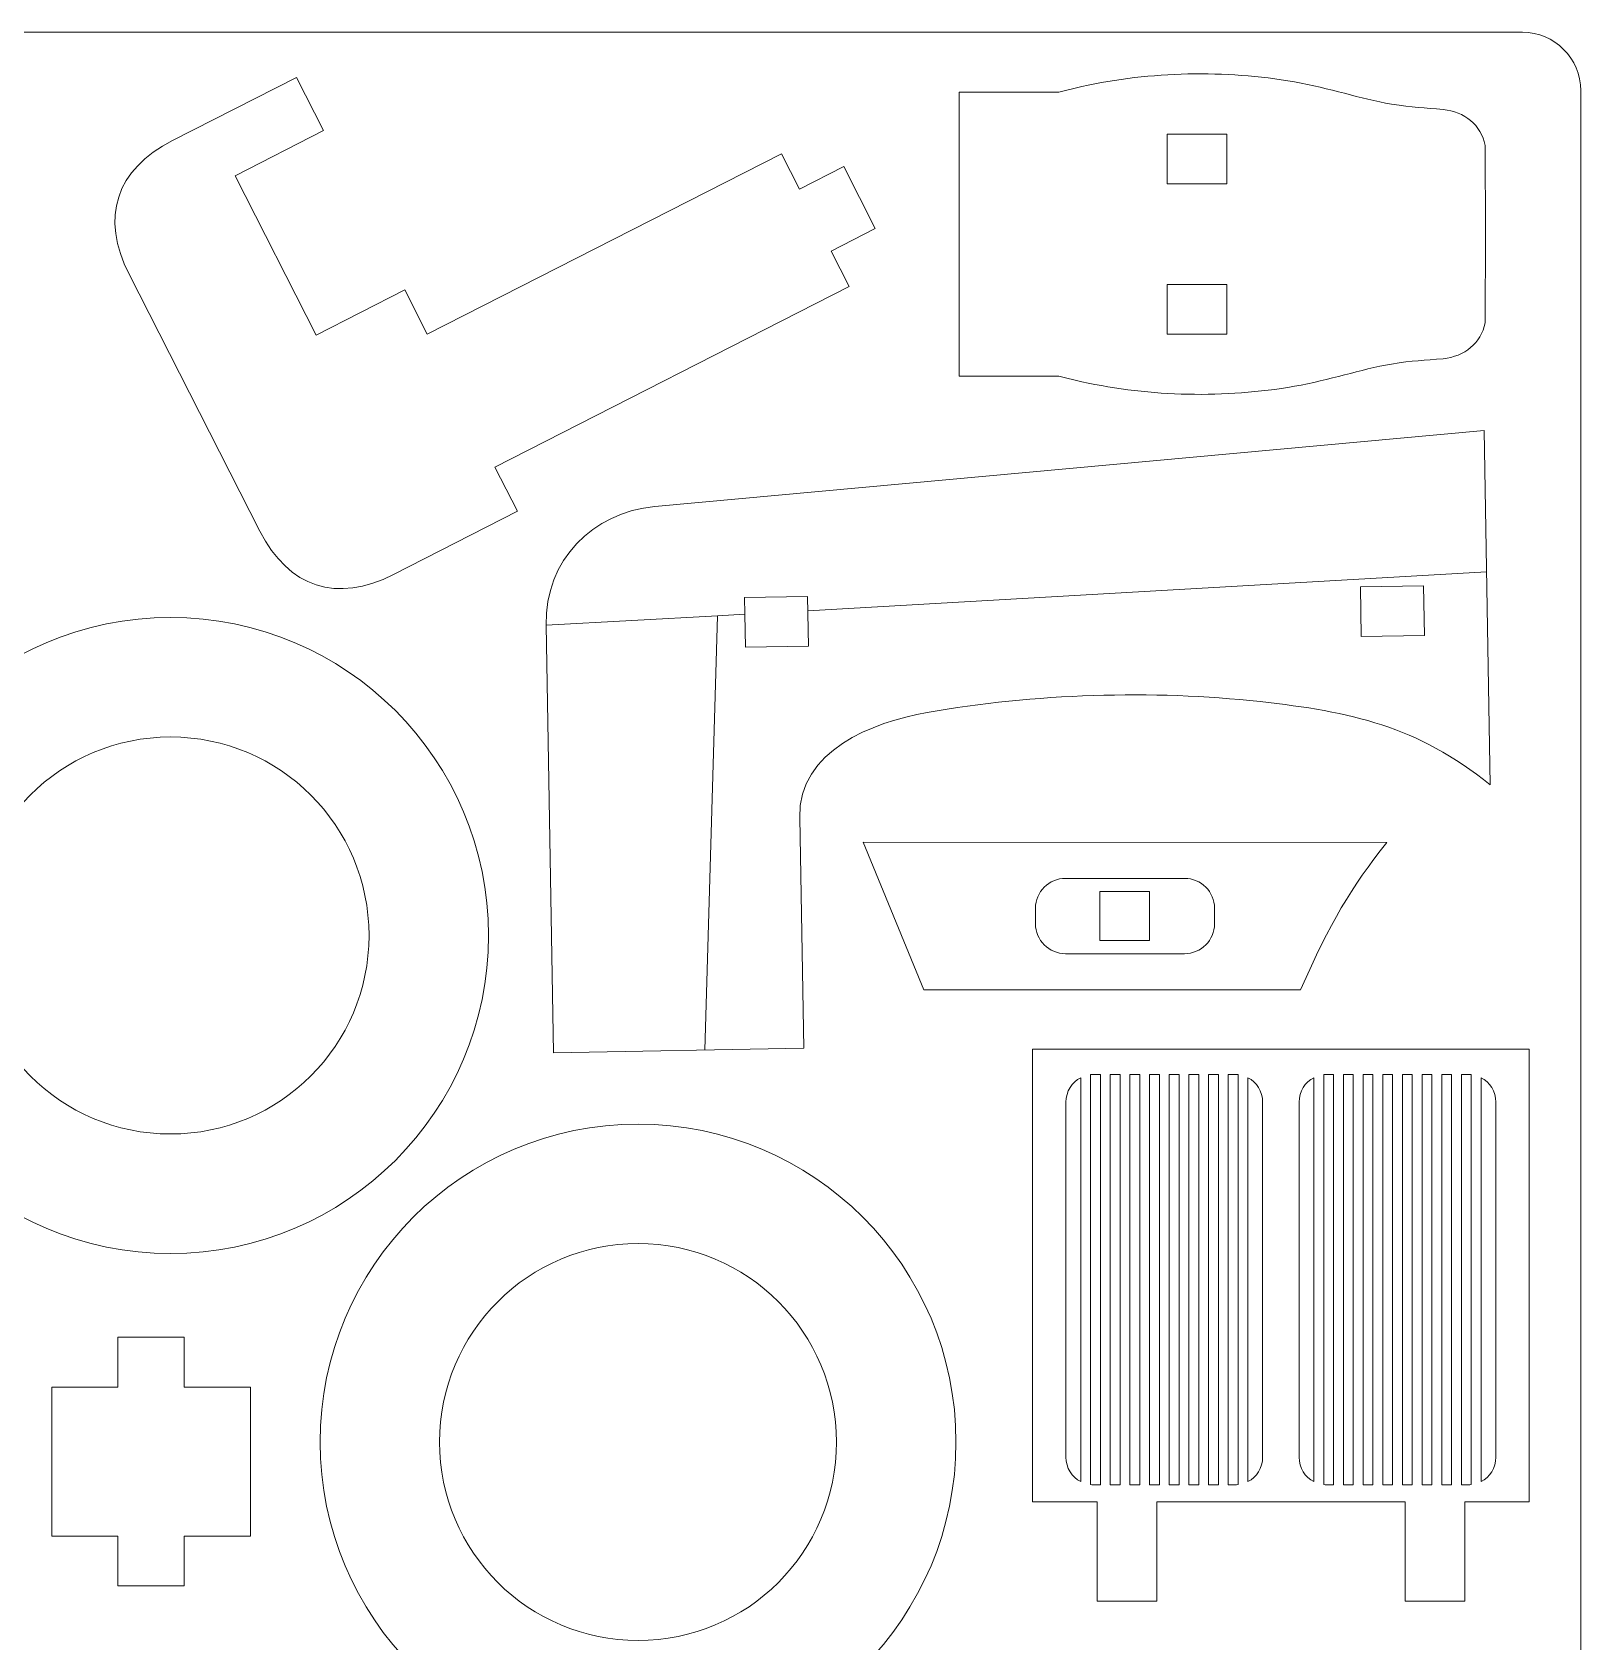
# Model space of a CAD drawing. Header units: centimetres. Extents: x -49.5 to 49.5, y -14.6 to 14.6.
# Drawn here: x -19.31 to -11.36, y 6.35 to 14.62 of the extents above; entities that cross this region are included whole.
import ezdxf

# ---------------------------------------------------------------- set-up
doc = ezdxf.new("R2010")
doc.units = ezdxf.units.CM
doc.header["$MEASUREMENT"] = 0
doc.layers.add('Camada 1', color=7, linetype='Continuous')

msp = doc.modelspace()

# ---------------------------------------------------------------- linework, layer by layer
at = {"layer": 'Camada 1', "color": 6, "lineweight": 9}
msp.add_open_spline([(-30.05931, 14.61613), (-30.05931, 14.61613), (-11.65931, 14.61613), (-11.65931, 14.61613), (-11.65931, 14.61613), (-11.49431, 14.61613), (-11.35931, 14.48113), (-11.35931, 14.31613), (-11.35931, 14.31613), (-11.35931, 14.31613), (-11.35931, -14.08387), (-11.35931, -14.08387), (-11.35931, -14.08387), (-11.35931, -14.24887), (-11.49431, -14.38387), (-11.65931, -14.38387), (-11.65931, -14.38387), (-11.65931, -14.38387), (-30.05931, -14.38387), (-30.05931, -14.38387), (-30.05931, -14.38387), (-30.22431, -14.38387), (-30.35931, -14.24887), (-30.35931, -14.08387), (-30.35931, -14.08387), (-30.35931, -14.08387), (-30.35931, 14.31613), (-30.35931, 14.31613), (-30.35931, 14.31613), (-30.35931, 14.48113), (-30.22431, 14.61613), (-30.05931, 14.61613)], degree=3, knots=[0, 0, 0, 0, 0.1111111, 0.1111111, 0.1111111, 0.1111111, 0.2222222, 0.2222222, 0.2222222, 0.2222222, 0.3333333, 0.3333333, 0.3333333, 0.3333333, 0.4444444, 0.4444444, 0.4444444, 0.4444444, 0.5555556, 0.5555556, 0.5555556, 0.5555556, 0.6666667, 0.6666667, 0.6666667, 0.6666667, 0.7777778, 0.7777778, 0.7777778, 0.7777778, 1, 1, 1, 1], dxfattribs=at)
at = {"layer": 'Camada 1', "color": 250, "lineweight": 9}
for points, knots in [([(-17.81371, 14.11119), (-17.81371, 14.11119), (-17.95265, 14.38387), (-17.95265, 14.38387), (-17.95265, 14.38387), (-17.95265, 14.38387), (-18.58892, 14.05968), (-18.58892, 14.05968), (-18.58892, 14.05968), (-18.8801, 13.91131), (-18.96018, 13.6648), (-18.81183, 13.37363), (-18.81183, 13.37363), (-18.81183, 13.37363), (-18.14028, 12.05566), (-18.14028, 12.05566), (-18.14028, 12.05566), (-17.99192, 11.76449), (-17.7454, 11.68441), (-17.45425, 11.83276), (-17.45425, 11.83276), (-17.45425, 11.83276), (-16.81798, 12.15695), (-16.81798, 12.15695), (-16.81798, 12.15695), (-16.81798, 12.15695), (-16.93375, 12.38418), (-16.93375, 12.38418), (-16.93375, 12.38418), (-16.93375, 12.38418), (-15.11585, 13.31044), (-15.11585, 13.31044), (-15.11585, 13.31044), (-15.11585, 13.31044), (-15.20848, 13.49225), (-15.20848, 13.49225), (-15.20848, 13.49225), (-15.20848, 13.49225), (-14.98125, 13.60803), (-14.98125, 13.60803), (-14.98125, 13.60803), (-14.98125, 13.60803), (-15.14335, 13.92616), (-15.14335, 13.92616), (-15.14335, 13.92616), (-15.14335, 13.92616), (-15.37058, 13.81038), (-15.37058, 13.81038), (-15.37058, 13.81038), (-15.37058, 13.81038), (-15.46321, 13.99216), (-15.46321, 13.99216), (-15.46321, 13.99216), (-15.46321, 13.99216), (-17.28111, 13.0659), (-17.28111, 13.0659), (-17.28111, 13.0659), (-17.28111, 13.0659), (-17.39689, 13.29313), (-17.39689, 13.29313), (-17.39689, 13.29313), (-17.39689, 13.29313), (-17.85136, 13.06156), (-17.85136, 13.06156), (-17.85136, 13.06156), (-17.85136, 13.06156), (-18.26819, 13.87962), (-18.26819, 13.87962), (-18.26819, 13.87962), (-18.26819, 13.87962), (-17.81371, 14.11119), (-17.81371, 14.11119)], [0, 0, 0, 0, 0.0526316, 0.0526316, 0.0526316, 0.0526316, 0.1052632, 0.1052632, 0.1052632, 0.1052632, 0.1578947, 0.1578947, 0.1578947, 0.1578947, 0.2105263, 0.2105263, 0.2105263, 0.2105263, 0.2631579, 0.2631579, 0.2631579, 0.2631579, 0.3157895, 0.3157895, 0.3157895, 0.3157895, 0.3684211, 0.3684211, 0.3684211, 0.3684211, 0.4210526, 0.4210526, 0.4210526, 0.4210526, 0.4736842, 0.4736842, 0.4736842, 0.4736842, 0.5263158, 0.5263158, 0.5263158, 0.5263158, 0.5789474, 0.5789474, 0.5789474, 0.5789474, 0.6315789, 0.6315789, 0.6315789, 0.6315789, 0.6842105, 0.6842105, 0.6842105, 0.6842105, 0.7368421, 0.7368421, 0.7368421, 0.7368421, 0.7894737, 0.7894737, 0.7894737, 0.7894737, 0.8421053, 0.8421053, 0.8421053, 0.8421053, 0.8947368, 0.8947368, 0.8947368, 0.8947368, 1, 1, 1, 1]), ([(-14.54982, 13.5799), (-14.54982, 13.5799), (-14.54982, 14.30899), (-14.54982, 14.30899), (-14.54982, 14.30899), (-14.54982, 14.30899), (-14.03976, 14.30899), (-14.03976, 14.30899), (-14.03976, 14.30899), (-14.03976, 14.30899), (-13.92109, 14.33761), (-13.92109, 14.33761), (-13.92109, 14.33761), (-13.566, 14.41522), (-13.1877, 14.42336), (-12.82958, 14.3611), (-12.82958, 14.3611), (-12.64727, 14.3294), (-12.49314, 14.27459), (-12.33137, 14.24699), (-12.33137, 14.24699), (-12.22141, 14.22826), (-12.16436, 14.22952), (-12.06571, 14.21935), (-12.06571, 14.21935), (-11.95611, 14.20804), (-11.87123, 14.14118), (-11.85061, 14.03487), (-11.85061, 14.03487), (-11.85061, 14.03487), (-11.84842, 13.57992), (-11.84842, 13.57992), (-11.84842, 13.57992), (-11.84842, 13.57992), (-11.85061, 13.12494), (-11.85061, 13.12494), (-11.85061, 13.12494), (-11.87123, 13.01865), (-11.95611, 12.95176), (-12.06571, 12.94045), (-12.06571, 12.94045), (-12.16436, 12.93029), (-12.22141, 12.93156), (-12.33137, 12.9128), (-12.33137, 12.9128), (-12.49314, 12.88522), (-12.64727, 12.83041), (-12.82958, 12.79872), (-12.82958, 12.79872), (-13.1877, 12.73647), (-13.566, 12.74461), (-13.92109, 12.82221), (-13.92109, 12.82221), (-13.92109, 12.82221), (-14.03976, 12.85083), (-14.03976, 12.85083), (-14.03976, 12.85083), (-14.03976, 12.85083), (-14.54982, 12.85083), (-14.54982, 12.85083), (-14.54982, 12.85083), (-14.54982, 12.85083), (-14.54982, 13.5799), (-14.54982, 13.5799)], [0, 0, 0, 0, 0.0588235, 0.0588235, 0.0588235, 0.0588235, 0.1176471, 0.1176471, 0.1176471, 0.1176471, 0.1764706, 0.1764706, 0.1764706, 0.1764706, 0.2352941, 0.2352941, 0.2352941, 0.2352941, 0.2941176, 0.2941176, 0.2941176, 0.2941176, 0.3529412, 0.3529412, 0.3529412, 0.3529412, 0.4117647, 0.4117647, 0.4117647, 0.4117647, 0.4705882, 0.4705882, 0.4705882, 0.4705882, 0.5294118, 0.5294118, 0.5294118, 0.5294118, 0.5882353, 0.5882353, 0.5882353, 0.5882353, 0.6470588, 0.6470588, 0.6470588, 0.6470588, 0.7058824, 0.7058824, 0.7058824, 0.7058824, 0.7647059, 0.7647059, 0.7647059, 0.7647059, 0.8235294, 0.8235294, 0.8235294, 0.8235294, 0.8823529, 0.8823529, 0.8823529, 0.8823529, 1, 1, 1, 1]), ([(-11.8245, 10.75324), (-12.19951, 11.05529), (-12.5381, 11.12853), (-13.00622, 11.1803), (-13.00622, 11.1803), (-13.55573, 11.24108), (-14.16992, 11.22146), (-14.71491, 11.12398), (-14.71491, 11.12398), (-14.99615, 11.07369), (-15.37545, 10.93203), (-15.36938, 10.58404), (-15.36938, 10.58404), (-15.36938, 10.58404), (-15.34873, 9.40088), (-15.34873, 9.40088), (-15.34873, 9.40088), (-15.34873, 9.40088), (-16.63241, 9.37847), (-16.63241, 9.37847), (-16.63241, 9.37847), (-16.63241, 9.37847), (-16.67069, 11.57331), (-16.67069, 11.57331), (-16.67069, 11.57331), (-16.67651, 11.90662), (-16.43345, 12.15204), (-16.11273, 12.18148), (-16.11273, 12.18148), (-16.11273, 12.18148), (-11.85624, 12.57229), (-11.85624, 12.57229), (-11.85624, 12.57229), (-11.85624, 12.57229), (-11.8245, 10.75324), (-11.8245, 10.75324)], [0, 0, 0, 0, 0.1, 0.1, 0.1, 0.1, 0.2, 0.2, 0.2, 0.2, 0.3, 0.3, 0.3, 0.3, 0.4, 0.4, 0.4, 0.4, 0.5, 0.5, 0.5, 0.5, 0.6, 0.6, 0.6, 0.6, 0.7, 0.7, 0.7, 0.7, 0.8, 0.8, 0.8, 0.8, 1, 1, 1, 1]), ([(-18.59912, 11.61214), (-17.69766, 11.61214), (-16.96688, 10.88137), (-16.96688, 9.97991), (-16.96688, 9.97991), (-16.96688, 9.07845), (-17.69766, 8.34769), (-18.59912, 8.34769), (-18.59912, 8.34769), (-19.50058, 8.34769), (-20.23135, 9.07845), (-20.23135, 9.97991), (-20.23135, 9.97991), (-20.23135, 10.88137), (-19.50058, 11.61214), (-18.59912, 11.61214)], [0, 0, 0, 0, 0.2, 0.2, 0.2, 0.2, 0.4, 0.4, 0.4, 0.4, 0.6, 0.6, 0.6, 0.6, 1, 1, 1, 1]), ([(-12.79758, 9.70155), (-12.79758, 9.70155), (-14.73229, 9.70155), (-14.73229, 9.70155), (-14.73229, 9.70155), (-14.73229, 9.70155), (-15.0428, 10.45828), (-15.0428, 10.45828), (-15.0428, 10.45828), (-15.0428, 10.45828), (-12.35543, 10.45791), (-12.35543, 10.45791), (-12.35543, 10.45791), (-12.53985, 10.22166), (-12.646, 10.04933), (-12.79758, 9.70155)], [0, 0, 0, 0, 0.2, 0.2, 0.2, 0.2, 0.4, 0.4, 0.4, 0.4, 0.6, 0.6, 0.6, 0.6, 1, 1, 1, 1]), ([(-13.84275, 6.56373), (-13.84275, 6.56373), (-13.5367, 6.56373), (-13.5367, 6.56373), (-13.5367, 6.56373), (-13.5367, 6.56373), (-13.5367, 7.07379), (-13.5367, 7.07379), (-13.5367, 7.07379), (-13.5367, 7.07379), (-12.26153, 7.07379), (-12.26153, 7.07379), (-12.26153, 7.07379), (-12.26153, 7.07379), (-12.26153, 6.56373), (-12.26153, 6.56373), (-12.26153, 6.56373), (-12.26153, 6.56373), (-11.95549, 6.56373), (-11.95549, 6.56373), (-11.95549, 6.56373), (-11.95549, 6.56373), (-11.95549, 7.07377), (-11.95549, 7.07377), (-11.95549, 7.07377), (-11.95549, 7.07377), (-11.62395, 7.07378), (-11.62395, 7.07378), (-11.62395, 7.07378), (-11.62395, 7.07378), (-11.62395, 9.3961), (-11.62395, 9.3961), (-11.62395, 9.3961), (-11.62395, 9.3961), (-14.1743, 9.3961), (-14.1743, 9.3961), (-14.1743, 9.3961), (-14.1743, 9.3961), (-14.1743, 7.07379), (-14.1743, 7.07379), (-14.1743, 7.07379), (-14.1743, 7.07379), (-13.84275, 7.07378), (-13.84275, 7.07378), (-13.84275, 7.07378), (-13.84275, 7.07378), (-13.84275, 6.56373), (-13.84275, 6.56373)], [0, 0, 0, 0, 0.0769231, 0.0769231, 0.0769231, 0.0769231, 0.1538462, 0.1538462, 0.1538462, 0.1538462, 0.2307692, 0.2307692, 0.2307692, 0.2307692, 0.3076923, 0.3076923, 0.3076923, 0.3076923, 0.3846154, 0.3846154, 0.3846154, 0.3846154, 0.4615385, 0.4615385, 0.4615385, 0.4615385, 0.5384615, 0.5384615, 0.5384615, 0.5384615, 0.6153846, 0.6153846, 0.6153846, 0.6153846, 0.6923077, 0.6923077, 0.6923077, 0.6923077, 0.7692308, 0.7692308, 0.7692308, 0.7692308, 0.8461538, 0.8461538, 0.8461538, 0.8461538, 1, 1, 1, 1]), ([(-16.19912, 9.01214), (-15.29766, 9.01214), (-14.56688, 8.28137), (-14.56688, 7.37991), (-14.56688, 7.37991), (-14.56688, 6.47845), (-15.29766, 5.74769), (-16.19912, 5.74769), (-16.19912, 5.74769), (-17.10058, 5.74769), (-17.83135, 6.47845), (-17.83135, 7.37991), (-17.83135, 7.37991), (-17.83135, 8.28137), (-17.10058, 9.01214), (-16.19912, 9.01214)], [0, 0, 0, 0, 0.2, 0.2, 0.2, 0.2, 0.4, 0.4, 0.4, 0.4, 0.6, 0.6, 0.6, 0.6, 1, 1, 1, 1]), ([(-18.86916, 7.66248), (-18.86916, 7.66248), (-19.20921, 7.66248), (-19.20921, 7.66248), (-19.20921, 7.66248), (-19.20921, 7.66248), (-19.20921, 6.89737), (-19.20921, 6.89737), (-19.20921, 6.89737), (-19.20921, 6.89737), (-18.86916, 6.89737), (-18.86916, 6.89737), (-18.86916, 6.89737), (-18.86916, 6.89737), (-18.86916, 6.64233), (-18.86916, 6.64233), (-18.86916, 6.64233), (-18.86916, 6.64233), (-18.52911, 6.64233), (-18.52911, 6.64233), (-18.52911, 6.64233), (-18.52911, 6.64233), (-18.52911, 6.89737), (-18.52911, 6.89737), (-18.52911, 6.89737), (-18.52911, 6.89737), (-18.18906, 6.89737), (-18.18906, 6.89737), (-18.18906, 6.89737), (-18.18906, 6.89737), (-18.18906, 7.66248), (-18.18906, 7.66248), (-18.18906, 7.66248), (-18.18906, 7.66248), (-18.52911, 7.66248), (-18.52911, 7.66248), (-18.52911, 7.66248), (-18.52911, 7.66248), (-18.52911, 7.91751), (-18.52911, 7.91751), (-18.52911, 7.91751), (-18.52911, 7.91751), (-18.86916, 7.91751), (-18.86916, 7.91751), (-18.86916, 7.91751), (-18.86916, 7.91751), (-18.86916, 7.66248), (-18.86916, 7.66248)], [0, 0, 0, 0, 0.0769231, 0.0769231, 0.0769231, 0.0769231, 0.1538462, 0.1538462, 0.1538462, 0.1538462, 0.2307692, 0.2307692, 0.2307692, 0.2307692, 0.3076923, 0.3076923, 0.3076923, 0.3076923, 0.3846154, 0.3846154, 0.3846154, 0.3846154, 0.4615385, 0.4615385, 0.4615385, 0.4615385, 0.5384615, 0.5384615, 0.5384615, 0.5384615, 0.6153846, 0.6153846, 0.6153846, 0.6153846, 0.6923077, 0.6923077, 0.6923077, 0.6923077, 0.7692308, 0.7692308, 0.7692308, 0.7692308, 0.8461538, 0.8461538, 0.8461538, 0.8461538, 1, 1, 1, 1])]:
    msp.add_open_spline(points, degree=3, knots=knots, dxfattribs=at)
at = {"layer": 'Camada 1', "color": 114, "lineweight": 9}
for points, knots in [([(-13.17623, 14.09347), (-13.17623, 14.09347), (-13.17623, 13.83843), (-13.17623, 13.83843), (-13.17623, 13.83843), (-13.17623, 13.83843), (-13.48226, 13.83843), (-13.48226, 13.83843), (-13.48226, 13.83843), (-13.48226, 13.83843), (-13.48226, 14.09347), (-13.48226, 14.09347), (-13.48226, 14.09347), (-13.48226, 14.09347), (-13.17623, 14.09347), (-13.17623, 14.09347)], [0, 0, 0, 0, 0.2, 0.2, 0.2, 0.2, 0.4, 0.4, 0.4, 0.4, 0.6, 0.6, 0.6, 0.6, 1, 1, 1, 1]), ([(-13.17623, 13.06633), (-13.17623, 13.06633), (-13.17623, 13.32137), (-13.17623, 13.32137), (-13.17623, 13.32137), (-13.17623, 13.32137), (-13.48226, 13.32136), (-13.48226, 13.32136), (-13.48226, 13.32136), (-13.48226, 13.32136), (-13.48226, 13.06633), (-13.48226, 13.06633), (-13.48226, 13.06633), (-13.48226, 13.06633), (-13.17623, 13.06633), (-13.17623, 13.06633)], [0, 0, 0, 0, 0.2, 0.2, 0.2, 0.2, 0.4, 0.4, 0.4, 0.4, 0.6, 0.6, 0.6, 0.6, 1, 1, 1, 1]), ([(-12.49067, 11.76911), (-12.49067, 11.76911), (-12.48623, 11.51411), (-12.48623, 11.51411), (-12.48623, 11.51411), (-12.48623, 11.51411), (-12.16211, 11.51977), (-12.16211, 11.51977), (-12.16211, 11.51977), (-12.16211, 11.51977), (-12.16655, 11.77477), (-12.16655, 11.77477), (-12.16655, 11.77477), (-12.16655, 11.77477), (-12.49067, 11.76911), (-12.49067, 11.76911)], [0, 0, 0, 0, 0.2, 0.2, 0.2, 0.2, 0.4, 0.4, 0.4, 0.4, 0.6, 0.6, 0.6, 0.6, 1, 1, 1, 1]), ([(-15.65114, 11.62887), (-15.65114, 11.62887), (-15.64818, 11.45895), (-15.64818, 11.45895), (-15.64818, 11.45895), (-15.64818, 11.45895), (-15.32406, 11.4646), (-15.32406, 11.4646), (-15.32406, 11.4646), (-15.32406, 11.4646), (-15.3285, 11.7196), (-15.3285, 11.7196), (-15.3285, 11.7196), (-15.3285, 11.7196), (-15.65263, 11.71395), (-15.65263, 11.71395), (-15.65263, 11.71395), (-15.65263, 11.71395), (-15.65114, 11.62887), (-15.65114, 11.62887)], [0, 0, 0, 0, 0.1666667, 0.1666667, 0.1666667, 0.1666667, 0.3333333, 0.3333333, 0.3333333, 0.3333333, 0.5, 0.5, 0.5, 0.5, 0.6666667, 0.6666667, 0.6666667, 0.6666667, 1, 1, 1, 1]), ([(-18.59911, 10.99876), (-18.03643, 10.99876), (-17.58028, 10.54261), (-17.58028, 9.97992), (-17.58028, 9.97992), (-17.58028, 9.41725), (-18.03643, 8.9611), (-18.59911, 8.9611), (-18.59911, 8.9611), (-19.16179, 8.9611), (-19.61794, 9.41725), (-19.61794, 9.97992), (-19.61794, 9.97992), (-19.61794, 10.54261), (-19.16179, 10.99876), (-18.59911, 10.99876)], [0, 0, 0, 0, 0.2, 0.2, 0.2, 0.2, 0.4, 0.4, 0.4, 0.4, 0.6, 0.6, 0.6, 0.6, 1, 1, 1, 1]), ([(-13.57409, 9.95374), (-13.57409, 9.95374), (-13.82913, 9.95374), (-13.82913, 9.95374), (-13.82913, 9.95374), (-13.82913, 9.95374), (-13.82914, 10.20593), (-13.82914, 10.20593), (-13.82914, 10.20593), (-13.82914, 10.20593), (-13.57409, 10.20592), (-13.57409, 10.20592), (-13.57409, 10.20592), (-13.57409, 10.20592), (-13.57409, 9.95374), (-13.57409, 9.95374)], [0, 0, 0, 0, 0.2, 0.2, 0.2, 0.2, 0.4, 0.4, 0.4, 0.4, 0.6, 0.6, 0.6, 0.6, 1, 1, 1, 1]), ([(-13.82577, 9.26643), (-13.82577, 9.26643), (-13.86119, 9.26642), (-13.86119, 9.26642), (-13.86119, 9.26642), (-13.86627, 9.26643), (-13.87132, 9.26615), (-13.87627, 9.26563), (-13.87627, 9.26563), (-13.87627, 9.26563), (-13.87627, 7.16133), (-13.87627, 7.16133), (-13.87627, 7.16133), (-13.87132, 7.16079), (-13.86627, 7.16052), (-13.86119, 7.16051), (-13.86119, 7.16051), (-13.86119, 7.16051), (-13.82577, 7.16052), (-13.82577, 7.16052), (-13.82577, 7.16052), (-13.82577, 7.16052), (-13.82577, 9.26643), (-13.82577, 9.26643)], [0, 0, 0, 0, 0.1428571, 0.1428571, 0.1428571, 0.1428571, 0.2857143, 0.2857143, 0.2857143, 0.2857143, 0.4285714, 0.4285714, 0.4285714, 0.4285714, 0.5714286, 0.5714286, 0.5714286, 0.5714286, 0.7142857, 0.7142857, 0.7142857, 0.7142857, 1, 1, 1, 1]), ([(-13.72478, 9.26642), (-13.72478, 9.26642), (-13.77528, 9.26643), (-13.77528, 9.26643), (-13.77528, 9.26643), (-13.77528, 9.26643), (-13.77528, 7.16052), (-13.77528, 7.16052), (-13.77528, 7.16052), (-13.77528, 7.16052), (-13.72478, 7.16051), (-13.72478, 7.16051), (-13.72478, 7.16051), (-13.72478, 7.16051), (-13.72478, 9.26642), (-13.72478, 9.26642)], [0, 0, 0, 0, 0.2, 0.2, 0.2, 0.2, 0.4, 0.4, 0.4, 0.4, 0.6, 0.6, 0.6, 0.6, 1, 1, 1, 1]), ([(-13.62379, 9.26642), (-13.62379, 9.26642), (-13.67429, 9.26643), (-13.67429, 9.26643), (-13.67429, 9.26643), (-13.67429, 9.26643), (-13.67429, 7.16052), (-13.67429, 7.16052), (-13.67429, 7.16052), (-13.67429, 7.16052), (-13.62379, 7.16051), (-13.62379, 7.16051), (-13.62379, 7.16051), (-13.62379, 7.16051), (-13.62379, 9.26642), (-13.62379, 9.26642)], [0, 0, 0, 0, 0.2, 0.2, 0.2, 0.2, 0.4, 0.4, 0.4, 0.4, 0.6, 0.6, 0.6, 0.6, 1, 1, 1, 1]), ([(-13.5228, 9.26643), (-13.5228, 9.26643), (-13.5733, 9.26642), (-13.5733, 9.26642), (-13.5733, 9.26642), (-13.5733, 9.26642), (-13.5733, 7.16051), (-13.5733, 7.16051), (-13.5733, 7.16051), (-13.5733, 7.16051), (-13.5228, 7.16052), (-13.5228, 7.16052), (-13.5228, 7.16052), (-13.5228, 7.16052), (-13.5228, 9.26643), (-13.5228, 9.26643)], [0, 0, 0, 0, 0.2, 0.2, 0.2, 0.2, 0.4, 0.4, 0.4, 0.4, 0.6, 0.6, 0.6, 0.6, 1, 1, 1, 1]), ([(-13.42181, 9.26643), (-13.42181, 9.26643), (-13.47233, 9.26643), (-13.47233, 9.26643), (-13.47233, 9.26643), (-13.47233, 9.26643), (-13.47231, 7.16051), (-13.47231, 7.16051), (-13.47231, 7.16051), (-13.47231, 7.16051), (-13.42181, 7.16052), (-13.42181, 7.16052), (-13.42181, 7.16052), (-13.42181, 7.16052), (-13.42181, 9.26643), (-13.42181, 9.26643)], [0, 0, 0, 0, 0.2, 0.2, 0.2, 0.2, 0.4, 0.4, 0.4, 0.4, 0.6, 0.6, 0.6, 0.6, 1, 1, 1, 1]), ([(-13.32082, 9.26643), (-13.32082, 9.26643), (-13.37133, 9.26643), (-13.37133, 9.26643), (-13.37133, 9.26643), (-13.37133, 9.26643), (-13.37133, 7.16051), (-13.37133, 7.16051), (-13.37133, 7.16051), (-13.37133, 7.16051), (-13.32082, 7.16052), (-13.32082, 7.16052), (-13.32082, 7.16052), (-13.32082, 7.16052), (-13.32082, 9.26643), (-13.32082, 9.26643)], [0, 0, 0, 0, 0.2, 0.2, 0.2, 0.2, 0.4, 0.4, 0.4, 0.4, 0.6, 0.6, 0.6, 0.6, 1, 1, 1, 1]), ([(-13.21984, 9.26643), (-13.21984, 9.26643), (-13.27034, 9.26643), (-13.27034, 9.26643), (-13.27034, 9.26643), (-13.27034, 9.26643), (-13.27034, 7.16052), (-13.27034, 7.16052), (-13.27034, 7.16052), (-13.27034, 7.16052), (-13.21984, 7.16052), (-13.21984, 7.16052), (-13.21984, 7.16052), (-13.21984, 7.16052), (-13.21984, 9.26643), (-13.21984, 9.26643)], [0, 0, 0, 0, 0.2, 0.2, 0.2, 0.2, 0.4, 0.4, 0.4, 0.4, 0.6, 0.6, 0.6, 0.6, 1, 1, 1, 1]), ([(-13.11885, 9.26563), (-13.12381, 9.26615), (-13.12886, 9.26643), (-13.13397, 9.26645), (-13.13397, 9.26645), (-13.13397, 9.26645), (-13.16935, 9.26643), (-13.16935, 9.26643), (-13.16935, 9.26643), (-13.16935, 9.26643), (-13.16935, 7.16052), (-13.16935, 7.16052), (-13.16935, 7.16052), (-13.16935, 7.16052), (-13.13397, 7.16051), (-13.13397, 7.16051), (-13.13397, 7.16051), (-13.12886, 7.16052), (-13.12381, 7.1608), (-13.11885, 7.16133), (-13.11885, 7.16133), (-13.11885, 7.16133), (-13.11885, 9.26563), (-13.11885, 9.26563)], [0, 0, 0, 0, 0.1428571, 0.1428571, 0.1428571, 0.1428571, 0.2857143, 0.2857143, 0.2857143, 0.2857143, 0.4285714, 0.4285714, 0.4285714, 0.4285714, 0.5714286, 0.5714286, 0.5714286, 0.5714286, 0.7142857, 0.7142857, 0.7142857, 0.7142857, 1, 1, 1, 1]), ([(-12.62888, 9.26642), (-12.62888, 9.26642), (-12.66428, 9.26642), (-12.66428, 9.26642), (-12.66428, 9.26642), (-12.66937, 9.26642), (-12.6744, 9.26614), (-12.67937, 9.26561), (-12.67937, 9.26561), (-12.67937, 9.26561), (-12.67937, 7.16131), (-12.67937, 7.16131), (-12.67937, 7.16131), (-12.6744, 7.1608), (-12.66937, 7.16051), (-12.66428, 7.16051), (-12.66428, 7.16051), (-12.66428, 7.16051), (-12.62888, 7.16049), (-12.62888, 7.16049), (-12.62888, 7.16049), (-12.62888, 7.16049), (-12.62888, 9.26642), (-12.62888, 9.26642)], [0, 0, 0, 0, 0.1428571, 0.1428571, 0.1428571, 0.1428571, 0.2857143, 0.2857143, 0.2857143, 0.2857143, 0.4285714, 0.4285714, 0.4285714, 0.4285714, 0.5714286, 0.5714286, 0.5714286, 0.5714286, 0.7142857, 0.7142857, 0.7142857, 0.7142857, 1, 1, 1, 1]), ([(-12.52789, 9.26642), (-12.52789, 9.26642), (-12.57838, 9.26642), (-12.57838, 9.26642), (-12.57838, 9.26642), (-12.57838, 9.26642), (-12.57838, 7.16051), (-12.57838, 7.16051), (-12.57838, 7.16051), (-12.57838, 7.16051), (-12.52789, 7.16051), (-12.52789, 7.16051), (-12.52789, 7.16051), (-12.52789, 7.16051), (-12.52789, 9.26642), (-12.52789, 9.26642)], [0, 0, 0, 0, 0.2, 0.2, 0.2, 0.2, 0.4, 0.4, 0.4, 0.4, 0.6, 0.6, 0.6, 0.6, 1, 1, 1, 1]), ([(-12.42689, 9.26643), (-12.42689, 9.26643), (-12.47739, 9.26643), (-12.47739, 9.26643), (-12.47739, 9.26643), (-12.47739, 9.26643), (-12.47739, 7.16051), (-12.47739, 7.16051), (-12.47739, 7.16051), (-12.47739, 7.16051), (-12.42689, 7.16052), (-12.42689, 7.16052), (-12.42689, 7.16052), (-12.42689, 7.16052), (-12.42689, 9.26643), (-12.42689, 9.26643)], [0, 0, 0, 0, 0.2, 0.2, 0.2, 0.2, 0.4, 0.4, 0.4, 0.4, 0.6, 0.6, 0.6, 0.6, 1, 1, 1, 1]), ([(-12.3259, 9.26645), (-12.3259, 9.26645), (-12.3764, 9.26643), (-12.3764, 9.26643), (-12.3764, 9.26643), (-12.3764, 9.26643), (-12.3764, 7.16051), (-12.3764, 7.16051), (-12.3764, 7.16051), (-12.3764, 7.16051), (-12.32592, 7.16051), (-12.32592, 7.16051), (-12.32592, 7.16051), (-12.32592, 7.16051), (-12.3259, 9.26645), (-12.3259, 9.26645)], [0, 0, 0, 0, 0.2, 0.2, 0.2, 0.2, 0.4, 0.4, 0.4, 0.4, 0.6, 0.6, 0.6, 0.6, 1, 1, 1, 1]), ([(-12.22491, 9.26643), (-12.22491, 9.26643), (-12.27541, 9.26643), (-12.27541, 9.26643), (-12.27541, 9.26643), (-12.27541, 9.26643), (-12.2754, 7.16052), (-12.2754, 7.16052), (-12.2754, 7.16052), (-12.2754, 7.16052), (-12.22491, 7.16051), (-12.22491, 7.16051), (-12.22491, 7.16051), (-12.22491, 7.16051), (-12.22491, 9.26643), (-12.22491, 9.26643)], [0, 0, 0, 0, 0.2, 0.2, 0.2, 0.2, 0.4, 0.4, 0.4, 0.4, 0.6, 0.6, 0.6, 0.6, 1, 1, 1, 1]), ([(-12.12391, 9.26643), (-12.12391, 9.26643), (-12.17441, 9.26642), (-12.17441, 9.26642), (-12.17441, 9.26642), (-12.17441, 9.26642), (-12.17441, 7.16052), (-12.17441, 7.16052), (-12.17441, 7.16052), (-12.17441, 7.16052), (-12.12391, 7.16052), (-12.12391, 7.16052), (-12.12391, 7.16052), (-12.12391, 7.16052), (-12.12391, 9.26643), (-12.12391, 9.26643)], [0, 0, 0, 0, 0.2, 0.2, 0.2, 0.2, 0.4, 0.4, 0.4, 0.4, 0.6, 0.6, 0.6, 0.6, 1, 1, 1, 1]), ([(-12.02292, 9.26643), (-12.02292, 9.26643), (-12.07342, 9.26643), (-12.07342, 9.26643), (-12.07342, 9.26643), (-12.07342, 9.26643), (-12.07342, 7.16052), (-12.07342, 7.16052), (-12.07342, 7.16052), (-12.07342, 7.16052), (-12.02292, 7.16052), (-12.02292, 7.16052), (-12.02292, 7.16052), (-12.02292, 7.16052), (-12.02292, 9.26643), (-12.02292, 9.26643)], [0, 0, 0, 0, 0.2, 0.2, 0.2, 0.2, 0.4, 0.4, 0.4, 0.4, 0.6, 0.6, 0.6, 0.6, 1, 1, 1, 1]), ([(-11.92193, 9.26563), (-11.92691, 9.26615), (-11.93197, 9.26643), (-11.93705, 9.26643), (-11.93705, 9.26643), (-11.93705, 9.26643), (-11.97243, 9.26643), (-11.97243, 9.26643), (-11.97243, 9.26643), (-11.97243, 9.26643), (-11.97243, 7.16052), (-11.97243, 7.16052), (-11.97243, 7.16052), (-11.97243, 7.16052), (-11.93705, 7.16051), (-11.93705, 7.16051), (-11.93705, 7.16051), (-11.93196, 7.16051), (-11.9269, 7.1608), (-11.92193, 7.16133), (-11.92193, 7.16133), (-11.92193, 7.16133), (-11.92193, 9.26563), (-11.92193, 9.26563)], [0, 0, 0, 0, 0.1428571, 0.1428571, 0.1428571, 0.1428571, 0.2857143, 0.2857143, 0.2857143, 0.2857143, 0.4285714, 0.4285714, 0.4285714, 0.4285714, 0.5714286, 0.5714286, 0.5714286, 0.5714286, 0.7142857, 0.7142857, 0.7142857, 0.7142857, 1, 1, 1, 1]), ([(-13.92676, 9.25019), (-13.9717, 9.22645), (-14.00253, 9.1792), (-14.00253, 9.12507), (-14.00253, 9.12507), (-14.00253, 9.12507), (-14.00253, 7.30187), (-14.00253, 7.30187), (-14.00253, 7.30187), (-14.00253, 7.24776), (-13.9717, 7.20049), (-13.92676, 7.17676), (-13.92676, 7.17676), (-13.92676, 7.17676), (-13.92676, 9.25019), (-13.92676, 9.25019)], [0, 0, 0, 0, 0.2, 0.2, 0.2, 0.2, 0.4, 0.4, 0.4, 0.4, 0.6, 0.6, 0.6, 0.6, 1, 1, 1, 1]), ([(-12.9926, 7.30187), (-12.9926, 7.30187), (-12.9926, 9.12509), (-12.9926, 9.12509), (-12.9926, 9.12509), (-12.9926, 9.1792), (-13.02342, 9.22642), (-13.06836, 9.25018), (-13.06836, 9.25018), (-13.06836, 9.25018), (-13.06836, 7.17677), (-13.06836, 7.17677), (-13.06836, 7.17677), (-13.02342, 7.20051), (-12.9926, 7.24776), (-12.9926, 7.30187)], [0, 0, 0, 0, 0.2, 0.2, 0.2, 0.2, 0.4, 0.4, 0.4, 0.4, 0.6, 0.6, 0.6, 0.6, 1, 1, 1, 1]), ([(-12.72986, 9.25019), (-12.77481, 9.22645), (-12.80564, 9.1792), (-12.80564, 9.12507), (-12.80564, 9.12507), (-12.80564, 9.12507), (-12.80564, 7.30187), (-12.80564, 7.30187), (-12.80564, 7.30187), (-12.80564, 7.24776), (-12.7748, 7.20049), (-12.72986, 7.17675), (-12.72986, 7.17675), (-12.72986, 7.17675), (-12.72986, 9.25019), (-12.72986, 9.25019)], [0, 0, 0, 0, 0.2, 0.2, 0.2, 0.2, 0.4, 0.4, 0.4, 0.4, 0.6, 0.6, 0.6, 0.6, 1, 1, 1, 1]), ([(-11.7957, 7.30187), (-11.7957, 7.30187), (-11.7957, 9.12507), (-11.7957, 9.12507), (-11.7957, 9.12507), (-11.7957, 9.17921), (-11.8265, 9.22645), (-11.87145, 9.25018), (-11.87145, 9.25018), (-11.87145, 9.25018), (-11.87145, 7.17677), (-11.87145, 7.17677), (-11.87145, 7.17677), (-11.8265, 7.20051), (-11.7957, 7.24776), (-11.7957, 7.30187)], [0, 0, 0, 0, 0.2, 0.2, 0.2, 0.2, 0.4, 0.4, 0.4, 0.4, 0.6, 0.6, 0.6, 0.6, 1, 1, 1, 1]), ([(-16.19911, 8.39876), (-15.63643, 8.39876), (-15.18028, 7.94261), (-15.18028, 7.37992), (-15.18028, 7.37992), (-15.18028, 6.81725), (-15.63643, 6.3611), (-16.19911, 6.3611), (-16.19911, 6.3611), (-16.76179, 6.3611), (-17.21794, 6.81725), (-17.21794, 7.37992), (-17.21794, 7.37992), (-17.21794, 7.94261), (-16.76179, 8.39876), (-16.19911, 8.39876)], [0, 0, 0, 0, 0.2, 0.2, 0.2, 0.2, 0.4, 0.4, 0.4, 0.4, 0.6, 0.6, 0.6, 0.6, 1, 1, 1, 1])]:
    msp.add_open_spline(points, degree=3, knots=knots, dxfattribs=at)
at = {"layer": 'Camada 1', "color": 5, "lineweight": 9}
for points in [[(-11.84357, 11.84657), (-11.84357, 11.84657), (-15.32723, 11.64652), (-15.32723, 11.64652)], [(-15.7912, 11.62125), (-15.7912, 11.62125), (-15.85613, 9.39202), (-15.85613, 9.39202)]]:
    msp.add_open_spline(points, degree=3, dxfattribs=at)
for points, knots in [([(-15.65114, 11.62887), (-15.65114, 11.62887), (-15.7912, 11.62125), (-15.7912, 11.62125), (-15.7912, 11.62125), (-15.7912, 11.62125), (-16.67069, 11.57331), (-16.67069, 11.57331)], [0, 0, 0, 0, 0.3333333, 0.3333333, 0.3333333, 0.3333333, 1, 1, 1, 1]), ([(-14.15883, 10.04042), (-14.15883, 10.04042), (-14.15883, 10.11943), (-14.15883, 10.11943), (-14.15883, 10.11943), (-14.15883, 10.20402), (-14.08962, 10.27324), (-14.00501, 10.27324), (-14.00501, 10.27324), (-14.00501, 10.27324), (-13.39322, 10.27324), (-13.39322, 10.27324), (-13.39322, 10.27324), (-13.30861, 10.27324), (-13.2394, 10.20402), (-13.2394, 10.11943), (-13.2394, 10.11943), (-13.2394, 10.11943), (-13.2394, 10.04042), (-13.2394, 10.04042), (-13.2394, 10.04042), (-13.2394, 9.95581), (-13.30861, 9.88659), (-13.39322, 9.88659), (-13.39322, 9.88659), (-13.39322, 9.88659), (-14.00501, 9.88659), (-14.00501, 9.88659), (-14.00501, 9.88659), (-14.08962, 9.88659), (-14.15883, 9.95581), (-14.15883, 10.04042)], [0, 0, 0, 0, 0.1111111, 0.1111111, 0.1111111, 0.1111111, 0.2222222, 0.2222222, 0.2222222, 0.2222222, 0.3333333, 0.3333333, 0.3333333, 0.3333333, 0.4444444, 0.4444444, 0.4444444, 0.4444444, 0.5555556, 0.5555556, 0.5555556, 0.5555556, 0.6666667, 0.6666667, 0.6666667, 0.6666667, 0.7777778, 0.7777778, 0.7777778, 0.7777778, 1, 1, 1, 1])]:
    msp.add_open_spline(points, degree=3, knots=knots, dxfattribs=at)

doc.saveas('drawing.dxf')
